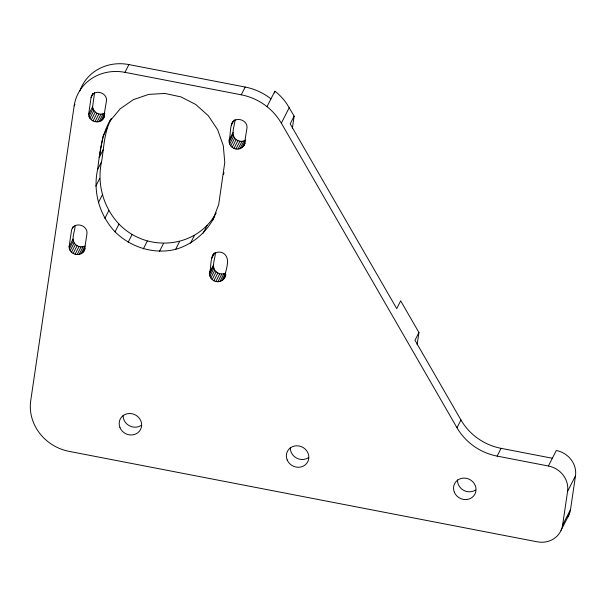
<?xml version="1.0" encoding="UTF-8"?>
<svg xmlns="http://www.w3.org/2000/svg" width="606" height="606" viewBox="0 0 606 606"><rect width="100%" height="100%" fill="white"/><g stroke="black" fill="none" stroke-linecap="round" stroke-linejoin="round"><path stroke-width="0.91" d="M225.637 275.722C224.152 281.54 216.486 283.76 212.176 279.578C210.206 277.745 209.161 274.98 209.684 272.306C211.289 266.382 210.153 259.58 213.373 254.141M221.743 280.798L225.697 273.041C222.644 274.723 218.705 274.109 216.13 271.821C210.676 266.678 215.463 258.626 215.41 252.46M214.774 216.107C207.01 232.121 192.708 244.377 175.589 249.369C153.932 254.641 130.752 247.43 115.049 231.825C99.52 215.327 92.741 191.67 97.604 169.498C99.914 152.129 101.558 134.259 110.951 118.996M216.213 212.956C196.48 248.74 146.72 252.922 119.003 224.069C103.474 207.57 96.695 183.913 101.558 161.741C104.043 147.205 104.088 131.699 111.443 118.556M212.797 219.986L218.69 204.578L224.773 162.385L223.281 145.629L217.637 129.692L208.244 115.648L195.723 104.459L180.944 96.892L164.908 93.453L148.705 94.384L133.441 99.626L120.162 108.815L109.762 121.321M104.361 116.678C101.959 124.836 88.976 122.723 88.65 114.473L91.059 97.392L93.021 93.294M88.65 114.473L92.604 106.717L94.634 92.332M74.955 104.293L74.167 105.838L30.732 400.642A45.7 42.253 27 0 0 69.107 451.372L537.219 541.817A22.854 21.127 27 0 0 562.618 525.069L570.519 509.548L575.488 475.854A22.854 21.127 27 0 0 556.3 450.493L548.392 466.006A22.854 21.127 27 0 1 567.58 491.375L562.618 525.069M245.036 143.334C243.521 148.758 236.507 150.939 232.196 147.326C230.091 145.622 228.826 142.94 229.129 140.221C230.833 134.282 229.606 127.419 232.696 121.882M241.786 147.841L245.741 140.084C242.832 142.001 238.87 141.653 236.151 139.562C229.916 134.532 235.014 125.775 235.007 119.39M274.624 93.021L274.897 91.15L275.715 91.771A55.608 51.412 27 0 1 287.017 104.126L294.145 116.125L292.357 128.283M417.14 344.678L418.935 332.512L400.672 300.841L396.718 308.605L290.191 123.882L294.145 116.125M85.045 248.877C82.916 257.611 69.076 255.543 69.092 246.809L71.629 229.674L73.296 226.402M81.022 253.831L84.976 246.066C81.848 247.612 77.939 246.854 75.447 244.46C70.251 239.325 75.242 231.598 75.053 225.523M244.241 144.887L247.028 127.669C247.513 119.799 235.378 116.064 231.901 123.435M103.573 118.231L106.558 100.179C106.694 92.832 95.763 89.203 91.839 95.619M224.447 278.056C225.311 270.405 232.022 257.391 222.326 252.679C218.614 251.073 213.751 252.604 212.191 256.474M83.855 251.202L84.605 249.422L87.006 233.242C87.529 225.894 76.773 221.788 72.508 227.954M91.059 97.392L93.036 93.513M89.052 116.42L93.006 108.663L92.604 106.717M89.953 118.238L93.907 110.481L93.006 108.663M91.309 119.791L95.263 112.034L93.907 110.481M93.021 120.988L96.968 113.231L95.263 112.034M94.96 121.738L98.914 113.981L100.967 114.239L104.83 113.231L100.876 120.988M97.013 121.995L100.967 114.239M99.036 121.738L102.99 113.981M74.167 105.838A45.7 42.253 27 0 1 124.957 72.341L128.911 64.584L245.18 87.044A55.608 51.412 27 0 1 268.397 96.968L270.95 98.907M102.429 119.791L104.406 115.913M106.914 128.54L102.959 136.297L99.202 157.59L103.149 149.833M97.604 169.498L101.558 161.741M95.831 186.103L99.785 178.346M69.092 246.809L73.038 239.052M69.395 248.763L73.349 241.006M70.213 250.611L74.167 242.855M71.493 252.225L75.447 244.46M98.308 202.768L102.262 195.011M73.152 253.49L77.098 245.725M75.061 254.323L79.015 246.559M77.106 254.664L81.06 246.907M79.136 254.497L83.09 246.74M82.636 252.702L85.007 248.051M104.861 218.365L108.815 210.608M115.049 231.825L119.003 224.069M128.169 242.233L132.123 234.477M143.334 248.884L147.288 241.12M159.507 251.316L163.461 243.559M124.957 72.341L241.233 94.809L245.18 87.044M231.333 125.283L233.704 120.624M229.129 140.221L233.083 132.464M229.144 142.183L233.098 134.426M175.589 249.369L179.543 241.605M229.689 144.107L233.643 136.35M230.727 145.857L234.681 138.1M232.196 147.326L236.151 139.562M233.984 148.402L237.938 140.637M235.969 149.015L239.923 141.259M223.303 174.369L224.091 172.816M238.029 149.121L241.983 141.365M190.489 243.173L194.435 235.408M240.014 148.728L243.968 140.963M243.226 146.531L245.203 142.652M266.996 106.671L274.897 91.15M203.177 233.151L207.131 225.394M213.153 254.8L213.948 253.247M211.729 258.353L214.494 252.922M548.392 466.006L497.125 456.106A55.707 51.502 27 0 1 457.007 427.76L281.343 123.147L289.251 107.633M209.684 272.306L213.638 264.549M209.54 274.253L213.494 266.496M209.926 276.2L213.88 268.443M210.827 278.018L214.782 270.261M212.176 279.578L216.13 271.821M213.88 280.775L217.834 273.018M215.827 281.532L219.781 273.776M217.88 281.798L221.834 274.033M219.895 281.548L223.849 273.783M223.296 279.608L225.909 274.685M418.935 332.512L414.981 340.269L460.961 420.003A55.707 51.502 27 0 0 501.071 448.342L552.346 458.25M457.007 427.76L460.961 420.003M497.125 456.106L501.071 448.342M567.58 491.375L575.488 475.854M561.05 530.371L568.958 514.85M96.968 113.231L98.914 113.981M281.343 123.147L279.108 119.647A55.608 51.412 27 0 0 267.807 107.292L264.443 104.724A55.608 51.412 27 0 0 241.233 94.809M141.153 425.442A11.423 10.56 27 0 1 129.101 425.632A11.423 10.56 27 0 1 123.132 415.246M570.519 509.548A22.854 21.127 27 0 1 567.64 517.282M79.878 90.9A45.7 42.253 27 0 1 128.911 64.584M308.34 457.742A11.423 10.56 27 0 1 296.289 457.931A11.423 10.56 27 0 1 290.319 447.546M475.521 490.049A11.423 10.56 27 0 1 463.469 490.239A11.423 10.56 27 0 1 457.5 479.854M119.988 427.631A11.423 10.56 27 0 0 139.297 431.366A11.423 10.56 27 0 0 131.972 413.709A11.423 10.56 27 0 0 119.988 427.631M287.176 459.939A11.423 10.56 27 0 0 306.477 463.666A11.423 10.56 27 0 0 299.152 446.008A11.423 10.56 27 0 0 287.176 459.939M454.356 492.239A11.423 10.56 27 0 0 473.665 495.966A11.423 10.56 27 0 0 466.34 478.308A11.423 10.56 27 0 0 454.356 492.239"/></g></svg>
